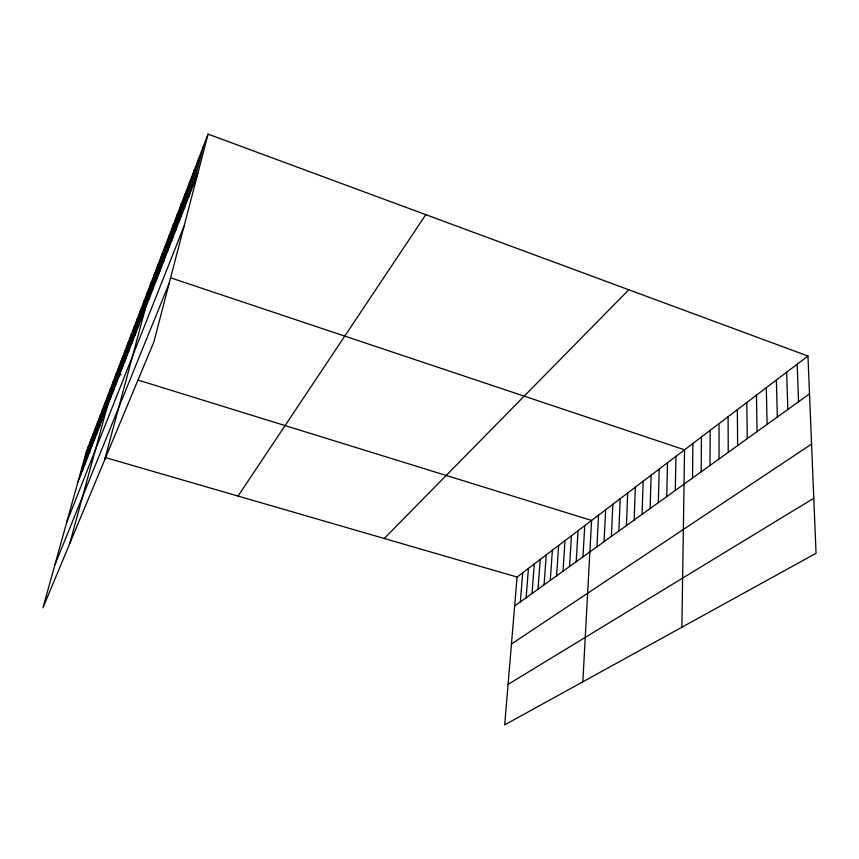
<?xml version="1.0" encoding="UTF-8"?>
<svg xmlns="http://www.w3.org/2000/svg" width="859" height="859" viewBox="0 0 859 859"><rect width="100%" height="100%" fill="white"/><g stroke="black" fill="none" stroke-linecap="round" stroke-linejoin="round"><path stroke-width="1.29" d="M710.006 465.46L710.146 430.37M701.169 471.816L701.438 436.984M692.515 478.044L692.912 443.459M681.885 627.231L684.548 449.815L171.456 278.101M675.292 490.435L675.926 456.365M666.724 496.599L667.486 462.776M658.338 502.633L659.207 469.068M650.123 508.549L651.101 475.231M642.06 514.348L643.144 481.265M634.167 520.028L635.349 487.193M626.426 525.601L627.704 493.002M618.834 531.055L620.209 498.703M611.383 536.413L612.843 504.287M604.081 541.675L605.627 509.774M596.919 546.829L598.54 515.164M582.842 681.81L591.583 520.447L138.17 380.108M582.971 556.857L584.754 525.633M576.196 561.732L578.043 530.733M569.538 566.521L571.46 535.737M562.999 571.224L564.986 540.644M556.589 575.841L558.64 545.476M550.275 580.383L552.391 550.222M544.08 584.839L546.249 554.882M537.992 589.22L540.225 559.467M532.011 593.526L534.287 563.976M526.127 597.757L528.457 568.4M520.35 601.923L522.723 572.76M807.954 356.045L517.086 577.044L504.684 724.878L816.05 553.303L807.954 356.045L208.061 134.122L86.244 452.017L42.95 607.807L153.858 342L208.061 134.122M193.125 185.544L203.358 146.417M179.81 219.797L189.914 181.474M184.137 208.673L194.284 170.082M188.572 197.259L198.762 158.4M167.484 251.547L177.448 214.031M171.489 241.218L181.507 203.443M175.601 230.642L185.662 192.599M156.016 281.054L165.841 244.321M159.742 271.455L169.62 234.464M163.564 261.619L173.486 224.36M104.594 460.048L155.007 272.593L158.797 273.86M148.811 299.608L158.528 263.38M152.376 290.439L162.147 253.963M131.513 344.126L140.973 309.186M134.852 335.547L144.366 300.349M138.256 326.764L147.834 291.308M141.756 317.766L151.377 282.063M118.907 376.586L128.152 342.655M121.957 368.736L131.255 334.559M125.07 360.716L134.423 326.291M128.259 352.512L137.665 317.83M104.605 413.404L113.592 380.644M69.676 543.736L116.384 373.364L121.237 374.868M110.145 399.145L119.24 365.923M113.001 391.79L122.15 358.332M115.922 384.274L125.124 350.569M89.272 452.854L97.958 421.436M91.709 446.605L100.439 414.972M94.179 440.227L102.973 408.379M96.713 433.72L105.55 401.647M99.29 427.084L108.17 394.786M101.92 420.309L110.854 387.785M80.016 476.702L88.498 446.122M82.26 470.904L90.796 440.13M84.558 465.009L93.137 434.02M86.888 458.985L95.532 427.793M77.804 482.382L197.795 173.529M66.712 522.315L184.062 226.142M54.869 564.932L169.148 283.341M238.05 496.072L425.785 214.664M384.22 538.486L628.799 289.773M514.659 606.014L809.511 393.873M511.47 643.992L811.572 444.071M508.077 684.387L813.795 498.22M86.244 452.017L89.798 453.047M105.195 457.514L517.086 577.044M797.195 364.227L798.548 401.765M786.672 372.226L787.832 409.475M776.375 380.043L777.341 417.012M766.303 387.699L767.098 424.389M756.446 395.194L757.069 431.605M746.793 402.517L747.255 438.67M737.344 409.7L737.645 445.574M728.088 416.733L728.239 452.339M719.026 423.616L719.026 458.974"/></g></svg>
